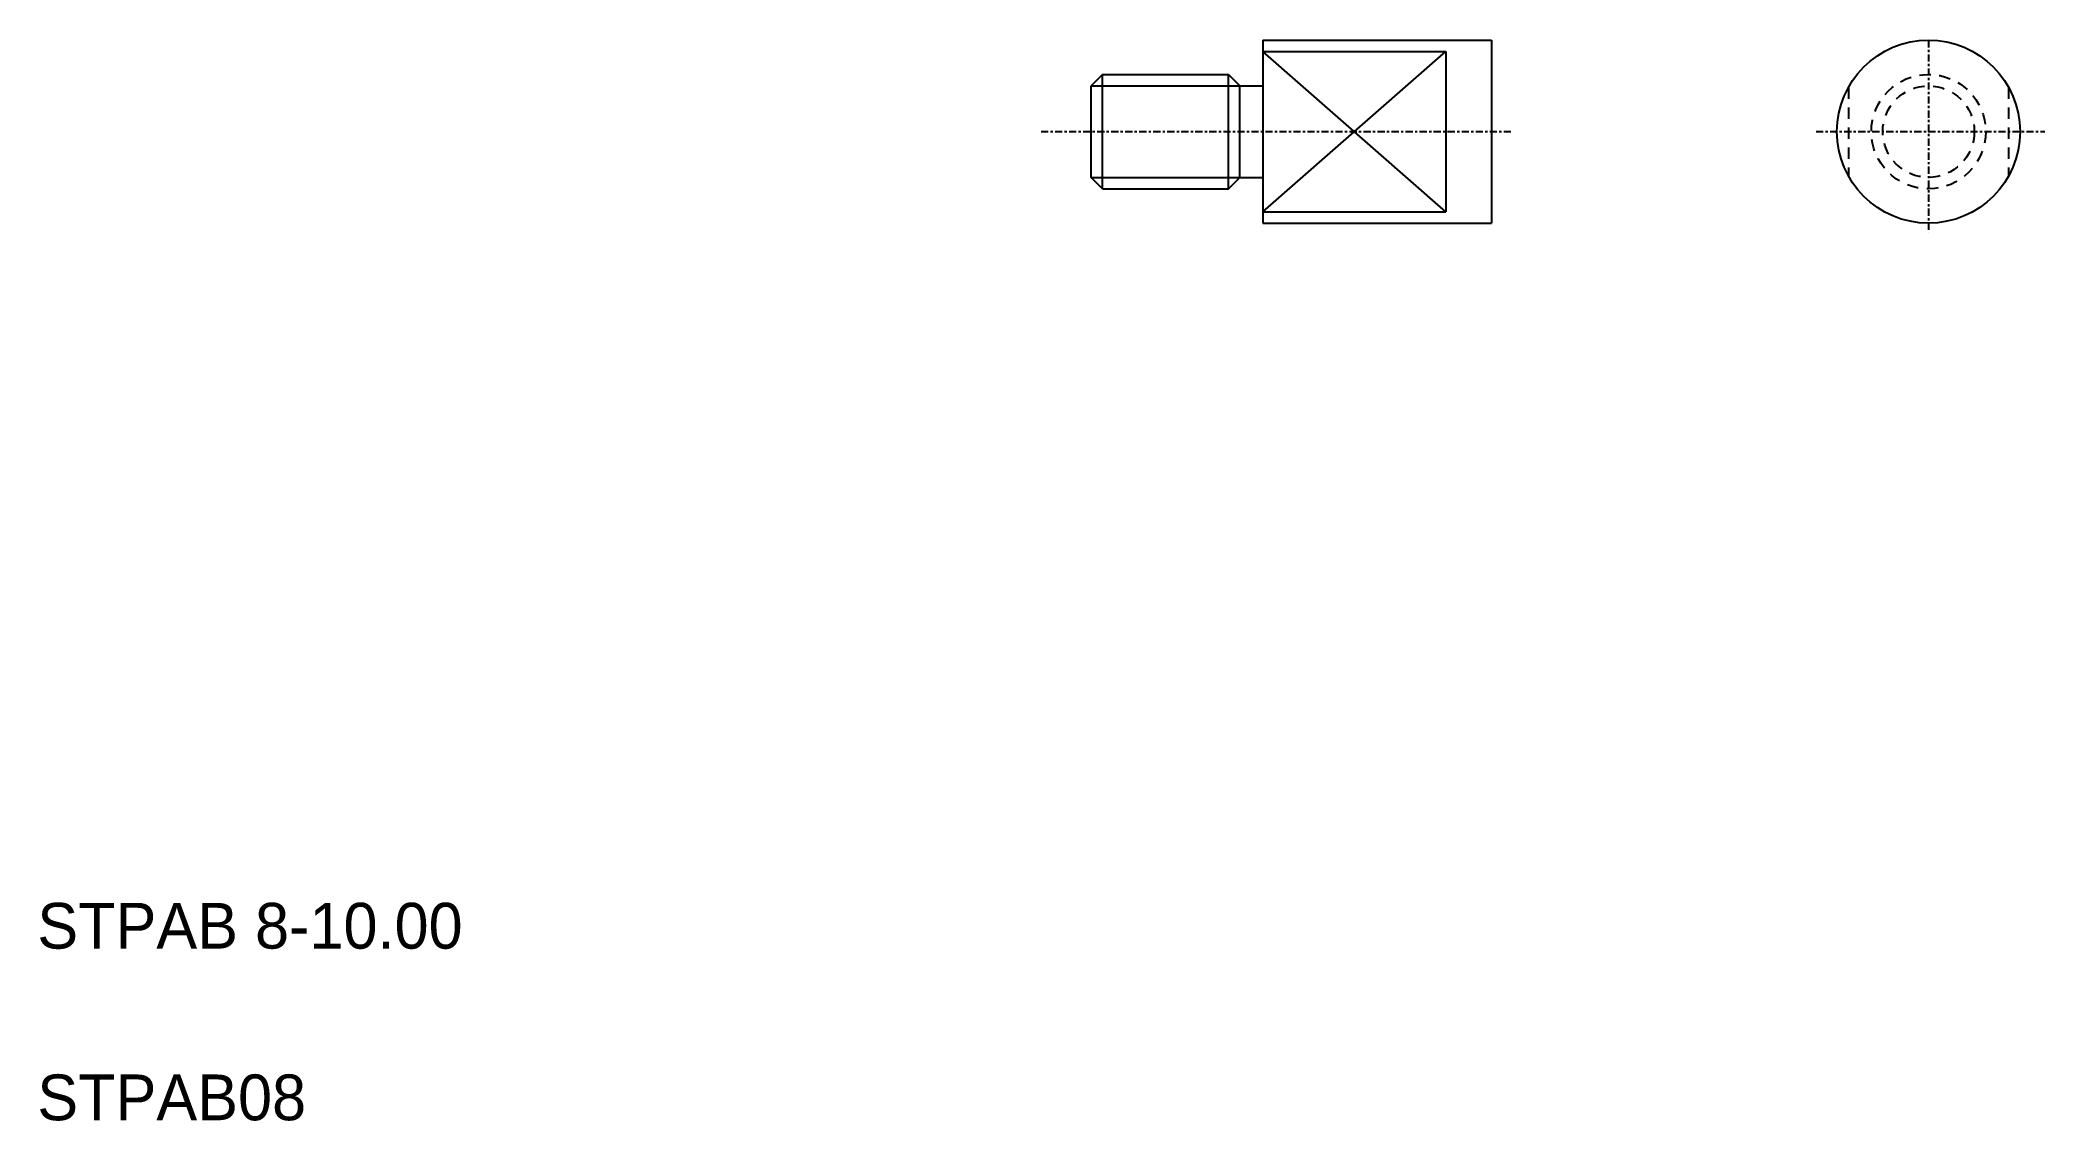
# Model space of a CAD drawing. Extents: x 5.1 to 92.7, y 5 to 52.2.
import ezdxf

# ---------------------------------------------------------------- set-up
doc = ezdxf.new("R2010")
doc.units = 0
doc.header["$LTSCALE"] = 0.25
doc.linetypes.add('CENTER', pattern=[2, 1.25, -0.25, 0.25, -0.25])
doc.linetypes.add('DASHED', pattern=[3.5, 2, -1.5])
doc.layers.get('0').update_dxf_attribs({"linetype": 'CONTINUOUS'})
doc.layers.add('CENTER', color=1, linetype='CENTER')

msp = doc.modelspace()

# ---------------------------------------------------------------- linework, layer by layer
for p, q in [((58.54, 52.199), (68.54, 52.199)), ((58.54, 52.199), (58.54, 44.199)), ((58.54, 51.699), (66.54, 51.699)), ((61.04, 52.199), (61.04, 52.199)), ((63.54, 52.199), (63.54, 52.199)), ((66.54, 51.699), (66.54, 44.699)), ((68.54, 52.199), (68.54, 44.199)), ((51.54, 50.699), (51.04, 50.199)), ((51.04, 46.199), (51.04, 50.199)), ((51.54, 50.699), (57.04, 50.699)), ((51.54, 45.699), (51.54, 50.699)), ((57.04, 50.699), (57.54, 50.199)), ((57.54, 46.199), (57.54, 50.199)), ((57.54, 50.199), (58.54, 50.199)), ((51.54, 45.699), (51.04, 46.199)), ((51.54, 45.699), (57.04, 45.699)), ((57.04, 45.699), (57.54, 46.199)), ((57.54, 46.199), (58.54, 46.199)), ((58.54, 44.699), (66.54, 44.699)), ((58.54, 44.199), (68.54, 44.199))]:
    msp.add_line(p, q)
at = {"color": 3}
for p, q in [((66.54, 44.699), (58.54, 51.699)), ((58.54, 44.699), (66.54, 51.699)), ((51.04, 50.199), (57.54, 50.199)), ((51.04, 46.199), (57.54, 46.199))]:
    msp.add_line(p, q, dxfattribs=at)
at = {"color": 7}
msp.add_line((57.04, 45.699), (57.04, 50.699), dxfattribs=at)
at = {"color": 3, "linetype": 'DASHED'}
for p, q in [((84.13, 50.136), (84.13, 46.263)), ((91.13, 50.136), (91.13, 46.263))]:
    msp.add_line(p, q, dxfattribs=at)
msp.add_circle((87.63, 48.199), 4)
for radius in [2.5, 2]:
    msp.add_circle((87.63, 48.199), radius, dxfattribs=at)
at = {"layer": 'CENTER', "color": 1, "linetype": 'CENTER'}
for p, q in [((87.63, 52.184), (87.63, 43.804)), ((48.857, 48.199), (69.39, 48.199)), ((82.72, 48.199), (92.714, 48.199))]:
    msp.add_line(p, q, dxfattribs=at)

# ---------------------------------------------------------------- texts
for s, p in [('STPAB 8-10.00', (5, 12.5)), ('STPAB08', (5, 5))]:
    msp.add_text(s, height=2).set_placement(p)

doc.saveas('drawing.dxf')
